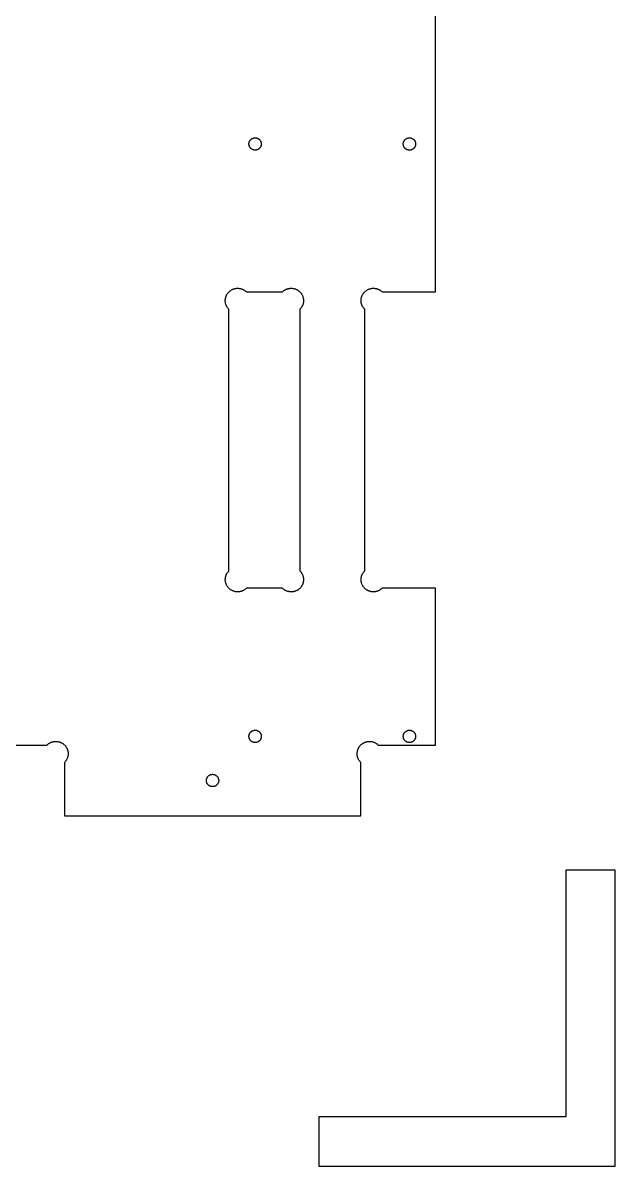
# Model space of a CAD drawing. Extents: x 0 to 96, y 0 to 48.
# Drawn here: x 90.01 to 96.01, y 0.01 to 11.59 of the extents above; entities that cross this region are included whole.
import ezdxf

# ---------------------------------------------------------------- set-up
doc = ezdxf.new("R2010")
doc.units = 0
doc.layers.add('Layer_1', color=7, linetype='CONTINUOUS')

msp = doc.modelspace()

# ---------------------------------------------------------------- linework, layer by layer
at = {"layer": 'Layer_1', "color": 7}
for p, q in [((94.188295, 8.866311), (94.188295, 11.866311)), ((92.297744, 10.366627), (92.298133, 10.370563)), ((92.297744, 10.362729), (92.297744, 10.366627)), ((92.298138, 10.358792), (92.297749, 10.362729)), ((92.298138, 10.370563), (92.298527, 10.374461)), ((92.298532, 10.354894), (92.298143, 10.358792)), ((92.299319, 10.351076), (92.29853, 10.354894)), ((92.298532, 10.374461), (92.299321, 10.378319)), ((92.299319, 10.378319), (92.300108, 10.382138)), ((92.3005, 10.347257), (92.299319, 10.351076)), ((92.300107, 10.382138), (92.301288, 10.385878)), ((92.301681, 10.343556), (92.3005, 10.347257)), ((92.301288, 10.385878), (92.302862, 10.38954)), ((92.303257, 10.339894), (92.301681, 10.343556)), ((92.302862, 10.38954), (92.304438, 10.393122)), ((92.304831, 10.33639), (92.303257, 10.339894)), ((92.304438, 10.393122), (92.306012, 10.396587)), ((92.3068, 10.332964), (92.304831, 10.33639)), ((92.306012, 10.396587), (92.308374, 10.399933)), ((92.309162, 10.329658), (92.3068, 10.332964)), ((92.308374, 10.399933), (92.310343, 10.403122)), ((92.311524, 10.326508), (92.309162, 10.329658)), ((92.310343, 10.403122), (92.313099, 10.406153)), ((92.313887, 10.323516), (92.311524, 10.326508)), ((92.313099, 10.406153), (92.315854, 10.409068)), ((92.316642, 10.320681), (92.313887, 10.323516)), ((92.315854, 10.409068), (92.318611, 10.411783)), ((92.319398, 10.318004), (92.316642, 10.320681)), ((92.318611, 10.411783), (92.321367, 10.414303)), ((92.322548, 10.315563), (92.319398, 10.318004)), ((92.321367, 10.414303), (92.324517, 10.416666)), ((92.325698, 10.31328), (92.322548, 10.315563)), ((92.324517, 10.416666), (92.32806, 10.418792)), ((92.329241, 10.311193), (92.325698, 10.31328)), ((92.32806, 10.418792), (92.331209, 10.420721)), ((92.331209, 10.420721), (92.334752, 10.422413)), ((92.334752, 10.422413), (92.338689, 10.42391)), ((92.338689, 10.42391), (92.342232, 10.42517)), ((92.342232, 10.42517), (92.34617, 10.426192)), ((92.34617, 10.426193), (92.349713, 10.426938)), ((92.349713, 10.426941), (92.35365, 10.427497)), ((92.35365, 10.427492), (92.357587, 10.42777)), ((92.357587, 10.427768), (92.361524, 10.427768)), ((92.361524, 10.427808), (92.365461, 10.427608)), ((92.365461, 10.427611), (92.369398, 10.427178)), ((92.369398, 10.427178), (92.373335, 10.426467)), ((92.373335, 10.426469), (92.377272, 10.425524)), ((92.377272, 10.425524), (92.380815, 10.424343)), ((92.380815, 10.424343), (92.384359, 10.422964)), ((92.384359, 10.422964), (92.388295, 10.421311)), ((92.388295, 10.421311), (92.391445, 10.419461)), ((92.391445, 10.419461), (92.394989, 10.417374)), ((92.39617, 10.314028), (92.392627, 10.311862)), ((92.394989, 10.417374), (92.398138, 10.41513)), ((92.399319, 10.316351), (92.39617, 10.314028)), ((92.398138, 10.41513), (92.401288, 10.41265)), ((92.402075, 10.31887), (92.399319, 10.316351)), ((92.401288, 10.41265), (92.404043, 10.409973)), ((92.404831, 10.321587), (92.402075, 10.31887)), ((92.404043, 10.409973), (92.4068, 10.407138)), ((92.407587, 10.3245), (92.404831, 10.321587)), ((92.4068, 10.407138), (92.409162, 10.404146)), ((92.409949, 10.327532), (92.407587, 10.3245)), ((92.409162, 10.404146), (92.411524, 10.400997)), ((92.412311, 10.33076), (92.409949, 10.327532)), ((92.411524, 10.400997), (92.413887, 10.397729)), ((92.41428, 10.334068), (92.412311, 10.33076)), ((92.413887, 10.397729), (92.415854, 10.394303)), ((92.416249, 10.337532), (92.41428, 10.334068)), ((92.415854, 10.394303), (92.41743, 10.39076)), ((92.417823, 10.341114), (92.416249, 10.337532)), ((92.41743, 10.39076), (92.419004, 10.387138)), ((92.419398, 10.344776), (92.417823, 10.341114)), ((92.419004, 10.387138), (92.420185, 10.383398)), ((92.420579, 10.348516), (92.419398, 10.344776)), ((92.420185, 10.383398), (92.420974, 10.379619)), ((92.421367, 10.352334), (92.420578, 10.348516)), ((92.420973, 10.379619), (92.421762, 10.37576)), ((92.422154, 10.356193), (92.421365, 10.352334)), ((92.42176, 10.37576), (92.422549, 10.371862)), ((92.422548, 10.360091), (92.422159, 10.356193)), ((92.422548, 10.371862), (92.422937, 10.367964)), ((92.422941, 10.364028), (92.422552, 10.360091)), ((92.422941, 10.367964), (92.422941, 10.364028)), ((93.86113, 10.356193), (93.860341, 10.360091)), ((93.860343, 10.367964), (93.860732, 10.371862)), ((93.860343, 10.364028), (93.860343, 10.367964)), ((93.860343, 10.360091), (93.860343, 10.364028)), ((93.860737, 10.371862), (93.861125, 10.37576)), ((93.86113, 10.37576), (93.861919, 10.379619)), ((93.861524, 10.352334), (93.861135, 10.356193)), ((93.862705, 10.348516), (93.861524, 10.352334)), ((93.861918, 10.379619), (93.863099, 10.383398)), ((93.863887, 10.344776), (93.862705, 10.348516)), ((93.863099, 10.383398), (93.86428, 10.387138)), ((93.865068, 10.341114), (93.863887, 10.344776)), ((93.86428, 10.387138), (93.865854, 10.39076)), ((93.866642, 10.337532), (93.865068, 10.341114)), ((93.865854, 10.39076), (93.86743, 10.394303)), ((93.868611, 10.334068), (93.866642, 10.337532)), ((93.86743, 10.394303), (93.869398, 10.397729)), ((93.870579, 10.33076), (93.868611, 10.334068)), ((93.869398, 10.397729), (93.871367, 10.400997)), ((93.872941, 10.327532), (93.870579, 10.33076)), ((93.871367, 10.400997), (93.873729, 10.404146)), ((93.875698, 10.3245), (93.872941, 10.327532)), ((93.873729, 10.404146), (93.876484, 10.407138)), ((93.87806, 10.321587), (93.875698, 10.3245)), ((93.876484, 10.407138), (93.879241, 10.409973)), ((93.880815, 10.31887), (93.87806, 10.321587)), ((93.879241, 10.409973), (93.881997, 10.41265)), ((93.883964, 10.316351), (93.880815, 10.31887)), ((93.881997, 10.41265), (93.885145, 10.41513)), ((93.887114, 10.314028), (93.883964, 10.316351)), ((93.885145, 10.41513), (93.888295, 10.417374)), ((93.890264, 10.311862), (93.887114, 10.314028)), ((93.888295, 10.417374), (93.891445, 10.419461)), ((93.891445, 10.419461), (93.894989, 10.421311)), ((93.894989, 10.421311), (93.898532, 10.422964)), ((93.898532, 10.422964), (93.902075, 10.424343)), ((93.902075, 10.424343), (93.906012, 10.425524)), ((93.906012, 10.425524), (93.909949, 10.426469)), ((93.909949, 10.426469), (93.913492, 10.42718)), ((93.913492, 10.427178), (93.91743, 10.427611)), ((93.91743, 10.427611), (93.921367, 10.427811)), ((93.921367, 10.427808), (93.925303, 10.427808)), ((93.925303, 10.427768), (93.929241, 10.42749)), ((93.929241, 10.427492), (93.933178, 10.426937)), ((93.933178, 10.426941), (93.937114, 10.426197)), ((93.937114, 10.426193), (93.941051, 10.425171)), ((93.941051, 10.42517), (93.944594, 10.42391)), ((93.944594, 10.42391), (93.948138, 10.422413)), ((93.948138, 10.422413), (93.951681, 10.420721)), ((93.951681, 10.420721), (93.955224, 10.418792)), ((93.957587, 10.31328), (93.954043, 10.311193)), ((93.955224, 10.418792), (93.958374, 10.416666)), ((93.960737, 10.315563), (93.957587, 10.31328)), ((93.958374, 10.416666), (93.961524, 10.414303)), ((93.963492, 10.318004), (93.960737, 10.315563)), ((93.961524, 10.414303), (93.964673, 10.411783)), ((93.966642, 10.320681), (93.963492, 10.318004)), ((93.964673, 10.411783), (93.96743, 10.409068)), ((93.969398, 10.323516), (93.966642, 10.320681)), ((93.96743, 10.409068), (93.970185, 10.406153)), ((93.97176, 10.326508), (93.969398, 10.323516)), ((93.970185, 10.406153), (93.972548, 10.403122)), ((93.974122, 10.329658), (93.97176, 10.326508)), ((93.972548, 10.403122), (93.97491, 10.399933)), ((93.976091, 10.332964), (93.974122, 10.329658)), ((93.97491, 10.399933), (93.976879, 10.396587)), ((93.97806, 10.33639), (93.976091, 10.332964)), ((93.976879, 10.396587), (93.978847, 10.393122)), ((93.980028, 10.339894), (93.97806, 10.33639)), ((93.978847, 10.393122), (93.980422, 10.38954)), ((93.981209, 10.343556), (93.980028, 10.339894)), ((93.980422, 10.38954), (93.981997, 10.385878)), ((93.982783, 10.347257), (93.981209, 10.343556)), ((93.981997, 10.385878), (93.983178, 10.382138)), ((93.983571, 10.351076), (93.982782, 10.347257)), ((93.983178, 10.382138), (93.983967, 10.378319)), ((93.984359, 10.354894), (93.98357, 10.351076)), ((93.983964, 10.378319), (93.984753, 10.374461)), ((93.985145, 10.358792), (93.984357, 10.354894)), ((93.984752, 10.374461), (93.985141, 10.370563)), ((93.985145, 10.370563), (93.985145, 10.366627)), ((93.985145, 10.366627), (93.985145, 10.362729)), ((93.985145, 10.362729), (93.985145, 10.358792)), ((92.33239, 10.309343), (92.329241, 10.311193)), ((92.335933, 10.307729), (92.33239, 10.309343)), ((92.33987, 10.306311), (92.335933, 10.307729)), ((92.343413, 10.30513), (92.33987, 10.306311)), ((92.347351, 10.304186), (92.343413, 10.30513)), ((92.351288, 10.303516), (92.347351, 10.304182)), ((92.355224, 10.303043), (92.351288, 10.303521)), ((92.359162, 10.302847), (92.355224, 10.303047)), ((92.363099, 10.302887), (92.359162, 10.302887)), ((92.367035, 10.303162), (92.363099, 10.302884)), ((92.370579, 10.303713), (92.367035, 10.303158)), ((92.374517, 10.3045), (92.370579, 10.303711)), ((92.378453, 10.305484), (92.374517, 10.304496)), ((92.381997, 10.306744), (92.378453, 10.305484)), ((92.385933, 10.30824), (92.381997, 10.306744)), ((92.389083, 10.309933), (92.385933, 10.30824)), ((92.392627, 10.311862), (92.389083, 10.309933)), ((93.893808, 10.309933), (93.890264, 10.311862)), ((93.897351, 10.30824), (93.893808, 10.309933)), ((93.900894, 10.306744), (93.897351, 10.30824)), ((93.904831, 10.305484), (93.900894, 10.306744)), ((93.908374, 10.3045), (93.904831, 10.305489)), ((93.912311, 10.303713), (93.908374, 10.304502)), ((93.916249, 10.303162), (93.912311, 10.303718)), ((93.920185, 10.302887), (93.916249, 10.303164)), ((93.924122, 10.302847), (93.920185, 10.302847)), ((93.92806, 10.303043), (93.924122, 10.302843)), ((93.931997, 10.303516), (93.92806, 10.303038)), ((93.935933, 10.304186), (93.931997, 10.303519)), ((93.939477, 10.30513), (93.935933, 10.304186)), ((93.943413, 10.306311), (93.939477, 10.30513)), ((93.946957, 10.307729), (93.943413, 10.306311)), ((93.9505, 10.309343), (93.946957, 10.307729)), ((93.954043, 10.311193), (93.9505, 10.309343)), ((92.06113, 8.805209), (92.062311, 8.810288)), ((92.062311, 8.810288), (92.063887, 8.815327)), ((92.063887, 8.815327), (92.065461, 8.820288)), ((92.065461, 8.820288), (92.06743, 8.82517)), ((92.06743, 8.82517), (92.069398, 8.829973)), ((92.069398, 8.829973), (92.07176, 8.834697)), ((92.07176, 8.834697), (92.074122, 8.839303)), ((92.074122, 8.839303), (92.076879, 8.843792)), ((92.076879, 8.843792), (92.079634, 8.848201)), ((92.079634, 8.848201), (92.082783, 8.852453)), ((92.082783, 8.852453), (92.085933, 8.856587)), ((92.085933, 8.856587), (92.089477, 8.860602)), ((92.089477, 8.860602), (92.09302, 8.864461)), ((92.09302, 8.864461), (92.096563, 8.868162)), ((92.096563, 8.868162), (92.1005, 8.871706)), ((92.1005, 8.871706), (92.104438, 8.875091)), ((92.104438, 8.875091), (92.108374, 8.87828)), ((92.108374, 8.87828), (92.112705, 8.881311)), ((92.112705, 8.881311), (92.117035, 8.884146)), ((92.117035, 8.884146), (92.12176, 8.886823)), ((92.12176, 8.886823), (92.126484, 8.889303)), ((92.126484, 8.889303), (92.131209, 8.891587)), ((92.131209, 8.891587), (92.135933, 8.893673)), ((92.135933, 8.893673), (92.140658, 8.895524)), ((92.140658, 8.895524), (92.145775, 8.897217)), ((92.145775, 8.897217), (92.150894, 8.898673)), ((92.150894, 8.898673), (92.155619, 8.899933)), ((92.155619, 8.899933), (92.16113, 8.900956)), ((92.16113, 8.900957), (92.166249, 8.901779)), ((92.166249, 8.901783), (92.171367, 8.902372)), ((92.171367, 8.902374), (92.176484, 8.902763)), ((92.176484, 8.902768), (92.181602, 8.902923)), ((92.181602, 8.902926), (92.187114, 8.902926)), ((92.187114, 8.902887), (92.192232, 8.902609)), ((92.192232, 8.902611), (92.197351, 8.9021)), ((92.197351, 8.902099), (92.202469, 8.901388)), ((92.202469, 8.90139), (92.207981, 8.900446)), ((92.207981, 8.900446), (92.212705, 8.899303)), ((92.212705, 8.899303), (92.217823, 8.897964)), ((92.217823, 8.897964), (92.222941, 8.89639)), ((92.222941, 8.89639), (92.22806, 8.894619)), ((92.22806, 8.894619), (92.232783, 8.89265)), ((92.232783, 8.89265), (92.237508, 8.890484)), ((92.237508, 8.890484), (92.242232, 8.888083)), ((92.242232, 8.888083), (92.246563, 8.885524)), ((92.246563, 8.885524), (92.251288, 8.882768)), ((92.251288, 8.882768), (92.255619, 8.879816)), ((92.255619, 8.879816), (92.259555, 8.876706)), ((92.259555, 8.876706), (92.263887, 8.873398)), ((92.263887, 8.873398), (92.267823, 8.869933)), ((92.267823, 8.869933), (92.271367, 8.866311)), ((92.271367, 8.866311), (92.636721, 8.866311)), ((92.636721, 8.866311), (92.640264, 8.869933)), ((92.640264, 8.869933), (92.644201, 8.873398)), ((92.644201, 8.873398), (92.648532, 8.876706)), ((92.648532, 8.876706), (92.652469, 8.879816)), ((92.652469, 8.879816), (92.6568, 8.882768)), ((92.6568, 8.882768), (92.661524, 8.885524)), ((92.661524, 8.885524), (92.665854, 8.888083)), ((92.665854, 8.888083), (92.670579, 8.890484)), ((92.670579, 8.890484), (92.675303, 8.89265)), ((92.675303, 8.89265), (92.680422, 8.894619)), ((92.680422, 8.894619), (92.685145, 8.89639)), ((92.685145, 8.89639), (92.690264, 8.897964)), ((92.690264, 8.897964), (92.695382, 8.899303)), ((92.695382, 8.899303), (92.7005, 8.900446)), ((92.7005, 8.900446), (92.705619, 8.90139)), ((92.705619, 8.90139), (92.710737, 8.902101)), ((92.710737, 8.902099), (92.715854, 8.90261)), ((92.715854, 8.902611), (92.720973, 8.902889)), ((92.720973, 8.902887), (92.726484, 8.902887)), ((92.726484, 8.902926), (92.731602, 8.90277)), ((92.731602, 8.902768), (92.736721, 8.902379)), ((92.736721, 8.902374), (92.741839, 8.901786)), ((92.741839, 8.901783), (92.747351, 8.900961)), ((92.747351, 8.900957), (92.752469, 8.899934)), ((92.752469, 8.899933), (92.757587, 8.898673)), ((92.757587, 8.898673), (92.762311, 8.897217)), ((92.762311, 8.897217), (92.76743, 8.895524)), ((92.76743, 8.895524), (92.772154, 8.893673)), ((92.772154, 8.893673), (92.777272, 8.891587)), ((92.777272, 8.891587), (92.781997, 8.889303)), ((92.781997, 8.889303), (92.786327, 8.886823)), ((92.786327, 8.886823), (92.791051, 8.884146)), ((92.791051, 8.884146), (92.795382, 8.881311)), ((92.795382, 8.881311), (92.799713, 8.87828)), ((92.799713, 8.87828), (92.80365, 8.875091)), ((92.80365, 8.875091), (92.807587, 8.871706)), ((92.807587, 8.871706), (92.811524, 8.868162)), ((92.811524, 8.868162), (92.815461, 8.864461)), ((92.815461, 8.864461), (92.819004, 8.860602)), ((92.819004, 8.860602), (92.822154, 8.856587)), ((92.822154, 8.856587), (92.825303, 8.852453)), ((92.825303, 8.852453), (92.828453, 8.848201)), ((92.828453, 8.848201), (92.831209, 8.843792)), ((92.831209, 8.843792), (92.833964, 8.839303)), ((92.833964, 8.839303), (92.836327, 8.834697)), ((92.836327, 8.834697), (92.838689, 8.829973)), ((92.838689, 8.829973), (92.840658, 8.82517)), ((92.840658, 8.82517), (92.842627, 8.820288)), ((92.842627, 8.820288), (92.844201, 8.815327)), ((92.844201, 8.815327), (92.845775, 8.810288)), ((92.845775, 8.810288), (92.846957, 8.805209)), ((93.435933, 8.805209), (93.437508, 8.810288)), ((93.437508, 8.810288), (93.438689, 8.815327)), ((93.438689, 8.815327), (93.440658, 8.820288)), ((93.440658, 8.820288), (93.442232, 8.82517)), ((93.442232, 8.82517), (93.444594, 8.829973)), ((93.444594, 8.829973), (93.446563, 8.834697)), ((93.446563, 8.834697), (93.449319, 8.839303)), ((93.449319, 8.839303), (93.451681, 8.843792)), ((93.451681, 8.843792), (93.454831, 8.848201)), ((93.454831, 8.848201), (93.457587, 8.852453)), ((93.457587, 8.852453), (93.46113, 8.856587)), ((93.46113, 8.856587), (93.46428, 8.860602)), ((93.46428, 8.860602), (93.467823, 8.864461)), ((93.467823, 8.864461), (93.471367, 8.868162)), ((93.471367, 8.868162), (93.475303, 8.871706)), ((93.475303, 8.871706), (93.479241, 8.875091)), ((93.479241, 8.875091), (93.483571, 8.87828)), ((93.483571, 8.87828), (93.487902, 8.881311)), ((93.487902, 8.881311), (93.492232, 8.884146)), ((93.492232, 8.884146), (93.496563, 8.886823)), ((93.496563, 8.886823), (93.501288, 8.889303)), ((93.501288, 8.889303), (93.506012, 8.891587)), ((93.506012, 8.891587), (93.510737, 8.893673)), ((93.510737, 8.893673), (93.515854, 8.895524)), ((93.515854, 8.895524), (93.520579, 8.897217)), ((93.520579, 8.897217), (93.525698, 8.898673)), ((93.525698, 8.898673), (93.530815, 8.899933)), ((93.530815, 8.899933), (93.535933, 8.900956)), ((93.535933, 8.900957), (93.541051, 8.901779)), ((93.541051, 8.901783), (93.54617, 8.902372)), ((93.54617, 8.902374), (93.551681, 8.902763)), ((93.551681, 8.902768), (93.5568, 8.902923)), ((93.5568, 8.902926), (93.561918, 8.902926)), ((93.561918, 8.902887), (93.56743, 8.902609)), ((93.56743, 8.902611), (93.572548, 8.9021)), ((93.572548, 8.902099), (93.577665, 8.901388)), ((93.577665, 8.90139), (93.582783, 8.900446)), ((93.582783, 8.900446), (93.587902, 8.899303)), ((93.587902, 8.899303), (93.59302, 8.897964)), ((93.59302, 8.897964), (93.598138, 8.89639)), ((93.598138, 8.89639), (93.602862, 8.894619)), ((93.602862, 8.894619), (93.607587, 8.89265)), ((93.607587, 8.89265), (93.612311, 8.890484)), ((93.612311, 8.890484), (93.617035, 8.888083)), ((93.617035, 8.888083), (93.62176, 8.885524)), ((93.62176, 8.885524), (93.626091, 8.882768)), ((93.626091, 8.882768), (93.630422, 8.879816)), ((93.630422, 8.879816), (93.634752, 8.876706)), ((93.634752, 8.876706), (93.638689, 8.873398)), ((93.638689, 8.873398), (93.642627, 8.869933)), ((93.642627, 8.869933), (93.646563, 8.866311)), ((93.646563, 8.866311), (94.188295, 8.866311)), ((92.057981, 8.779224), (92.05837, 8.784461)), ((92.057981, 8.773989), (92.057981, 8.779224)), ((92.058374, 8.768792), (92.057985, 8.773989)), ((92.058374, 8.784461), (92.058763, 8.789697)), ((92.058768, 8.763556), (92.058379, 8.768792)), ((92.059555, 8.758359), (92.058767, 8.763556)), ((92.058768, 8.789697), (92.059157, 8.794894)), ((92.059162, 8.794894), (92.059951, 8.800051)), ((92.060737, 8.75324), (92.059555, 8.758359)), ((92.059949, 8.800051), (92.06113, 8.805209)), ((92.061524, 8.748122), (92.060735, 8.75324)), ((92.063099, 8.743043), (92.061524, 8.748122)), ((92.064673, 8.738043), (92.063099, 8.743043)), ((92.066249, 8.733122), (92.064673, 8.738043)), ((92.068217, 8.72828), (92.066249, 8.733122)), ((92.070579, 8.723516), (92.068217, 8.72828)), ((92.072941, 8.71887), (92.070579, 8.723516)), ((92.075303, 8.714303), (92.072941, 8.71887)), ((92.07806, 8.709854), (92.075303, 8.714303)), ((92.081209, 8.705524), (92.07806, 8.709854)), ((92.084359, 8.701311), (92.081209, 8.705524)), ((92.087508, 8.697257), (92.084359, 8.701311)), ((92.091051, 8.693319), (92.087508, 8.697257)), ((92.094594, 8.68954), (92.091051, 8.693319)), ((92.817035, 8.693319), (92.813492, 8.68954)), ((92.820579, 8.697257), (92.817035, 8.693319)), ((92.823729, 8.701311), (92.820579, 8.697257)), ((92.826879, 8.705524), (92.823729, 8.701311)), ((92.830028, 8.709854), (92.826879, 8.705524)), ((92.832783, 8.714303), (92.830028, 8.709854)), ((92.835145, 8.71887), (92.832783, 8.714303)), ((92.837508, 8.723516), (92.835145, 8.71887)), ((92.83987, 8.72828), (92.837508, 8.723516)), ((92.841839, 8.733122), (92.83987, 8.72828)), ((92.843413, 8.738043), (92.841839, 8.733122)), ((92.844989, 8.743043), (92.843413, 8.738043)), ((92.846563, 8.748122), (92.844989, 8.743043)), ((92.847744, 8.75324), (92.846563, 8.748122)), ((92.846957, 8.805209), (92.848138, 8.800051)), ((92.848532, 8.758359), (92.847743, 8.75324)), ((92.848138, 8.800051), (92.848927, 8.794894)), ((92.849319, 8.763556), (92.84853, 8.758359)), ((92.848925, 8.794894), (92.849314, 8.789697)), ((92.849319, 8.789697), (92.849708, 8.784461)), ((92.849713, 8.768792), (92.849324, 8.763556)), ((92.849713, 8.784461), (92.850102, 8.779224)), ((92.850107, 8.773989), (92.849718, 8.768792)), ((92.850107, 8.779224), (92.850107, 8.773989)), ((93.433178, 8.784461), (93.433567, 8.789697)), ((93.433178, 8.779224), (93.433178, 8.784461)), ((93.433178, 8.773989), (93.433178, 8.779224)), ((93.433571, 8.768792), (93.433182, 8.773989)), ((93.433571, 8.789697), (93.43436, 8.794894)), ((93.433964, 8.763556), (93.433575, 8.768792)), ((93.434752, 8.758359), (93.433963, 8.763556)), ((93.434359, 8.794894), (93.435148, 8.800051)), ((93.43554, 8.75324), (93.434751, 8.758359)), ((93.435145, 8.800051), (93.435934, 8.805209)), ((93.436721, 8.748122), (93.43554, 8.75324)), ((93.437902, 8.743043), (93.436721, 8.748122)), ((93.439477, 8.738043), (93.437902, 8.743043)), ((93.441445, 8.733122), (93.439477, 8.738043)), ((93.443413, 8.72828), (93.441445, 8.733122)), ((93.445382, 8.723516), (93.443413, 8.72828)), ((93.447744, 8.71887), (93.445382, 8.723516)), ((93.4505, 8.714303), (93.447744, 8.71887)), ((93.453257, 8.709854), (93.4505, 8.714303)), ((93.456012, 8.705524), (93.453257, 8.709854)), ((93.459162, 8.701311), (93.456012, 8.705524)), ((93.462705, 8.697257), (93.459162, 8.701311)), ((93.466249, 8.693319), (93.462705, 8.697257)), ((93.469792, 8.68954), (93.466249, 8.693319)), ((92.094594, 6.039146), (92.094594, 8.68954)), ((92.813492, 8.68954), (92.813492, 6.039146)), ((93.469792, 6.039146), (93.469792, 8.68954)), ((92.082783, 6.025288), (92.085933, 6.029421)), ((92.085933, 6.029421), (92.089477, 6.033438)), ((92.089477, 6.033438), (92.09302, 6.037296)), ((92.09302, 6.037296), (92.094594, 6.039146)), ((92.813492, 6.039146), (92.815461, 6.037296)), ((92.815461, 6.037296), (92.819004, 6.033438)), ((92.819004, 6.033438), (92.822154, 6.029421)), ((92.822154, 6.029421), (92.825303, 6.025288)), ((93.457587, 6.025288), (93.46113, 6.029421)), ((93.46113, 6.029421), (93.46428, 6.033438)), ((93.46428, 6.033438), (93.467823, 6.037296)), ((93.467823, 6.037296), (93.469792, 6.039146)), ((92.057981, 5.952059), (92.05837, 5.957296)), ((92.057981, 5.949461), (92.057981, 5.952059)), ((92.058374, 5.944224), (92.057985, 5.949461)), ((92.058374, 5.957296), (92.058763, 5.962532)), ((92.058768, 5.938989), (92.058379, 5.944224)), ((92.058768, 5.962532), (92.059157, 5.967729)), ((92.059162, 5.933792), (92.058773, 5.938989)), ((92.059949, 5.928634), (92.05916, 5.933792)), ((92.059162, 5.967729), (92.059951, 5.972887)), ((92.059949, 5.972887), (92.06113, 5.978043)), ((92.06113, 5.923516), (92.059949, 5.928634)), ((92.06113, 5.978043), (92.062311, 5.983122)), ((92.062311, 5.918398), (92.06113, 5.923516)), ((92.062311, 5.983122), (92.063887, 5.988162)), ((92.063887, 5.913398), (92.062311, 5.918398)), ((92.063887, 5.988162), (92.065461, 5.993122)), ((92.065461, 5.908438), (92.063887, 5.913398)), ((92.065461, 5.993122), (92.06743, 5.998004)), ((92.06743, 5.998004), (92.069398, 6.002808)), ((92.069398, 6.002808), (92.07176, 6.007532)), ((92.07176, 6.007532), (92.074122, 6.012138)), ((92.074122, 6.012138), (92.076879, 6.016627)), ((92.076879, 6.016627), (92.079634, 6.021036)), ((92.079634, 6.021036), (92.082783, 6.025288)), ((92.825303, 6.025288), (92.828453, 6.021036)), ((92.828453, 6.021036), (92.831209, 6.016627)), ((92.831209, 6.016627), (92.833964, 6.012138)), ((92.833964, 6.012138), (92.836327, 6.007532)), ((92.836327, 6.007532), (92.838689, 6.002808)), ((92.838689, 6.002808), (92.840658, 5.998004)), ((92.840658, 5.998004), (92.842627, 5.993122)), ((92.842627, 5.993122), (92.844201, 5.988162)), ((92.844201, 5.913398), (92.842627, 5.908438)), ((92.844201, 5.988162), (92.845775, 5.983122)), ((92.845775, 5.918398), (92.844201, 5.913398)), ((92.845775, 5.983122), (92.846957, 5.978043)), ((92.846957, 5.923516), (92.845775, 5.918398)), ((92.846957, 5.978043), (92.848138, 5.972887)), ((92.848138, 5.928634), (92.846957, 5.923516)), ((92.848925, 5.933792), (92.848137, 5.928634)), ((92.848138, 5.972887), (92.848927, 5.967729)), ((92.848925, 5.967729), (92.849314, 5.962532)), ((92.849319, 5.938989), (92.84893, 5.933792)), ((92.849319, 5.962532), (92.849708, 5.957296)), ((92.849713, 5.944224), (92.849324, 5.938989)), ((92.849713, 5.957296), (92.850102, 5.952059)), ((92.850107, 5.949461), (92.849718, 5.944224)), ((92.850107, 5.952059), (92.850107, 5.949461)), ((93.433178, 5.957296), (93.433567, 5.962532)), ((93.433178, 5.952059), (93.433178, 5.957296)), ((93.433178, 5.949461), (93.433178, 5.952059)), ((93.433178, 5.944224), (93.433178, 5.949461)), ((93.433571, 5.938989), (93.433182, 5.944224)), ((93.434359, 5.933792), (93.43357, 5.938989)), ((93.433571, 5.962532), (93.43436, 5.967729)), ((93.435145, 5.928634), (93.434357, 5.933792)), ((93.434359, 5.967729), (93.435148, 5.972887)), ((93.435933, 5.923516), (93.435144, 5.928634)), ((93.435145, 5.972887), (93.435934, 5.978043)), ((93.435933, 5.978043), (93.437508, 5.983122)), ((93.437508, 5.918398), (93.435933, 5.923516)), ((93.437508, 5.983122), (93.438689, 5.988162)), ((93.438689, 5.913398), (93.437508, 5.918398)), ((93.438689, 5.988162), (93.440658, 5.993122)), ((93.440658, 5.908438), (93.438689, 5.913398)), ((93.440658, 5.993122), (93.442232, 5.998004)), ((93.442232, 5.998004), (93.444594, 6.002808)), ((93.444594, 6.002808), (93.446563, 6.007532)), ((93.446563, 6.007532), (93.449319, 6.012138)), ((93.449319, 6.012138), (93.451681, 6.016627)), ((93.451681, 6.016627), (93.454831, 6.021036)), ((93.454831, 6.021036), (93.457587, 6.025288)), ((92.06743, 5.903556), (92.065461, 5.908438)), ((92.069398, 5.898752), (92.06743, 5.903556)), ((92.07176, 5.894028), (92.069398, 5.898752)), ((92.074122, 5.889421), (92.07176, 5.894028)), ((92.076879, 5.884894), (92.074122, 5.889421)), ((92.079634, 5.880524), (92.076879, 5.884894)), ((92.082783, 5.876232), (92.079634, 5.880524)), ((92.085933, 5.872099), (92.082783, 5.876232)), ((92.089477, 5.868122), (92.085933, 5.872099)), ((92.09302, 5.864264), (92.089477, 5.868122)), ((92.096563, 5.860563), (92.09302, 5.864264)), ((92.1005, 5.85702), (92.096563, 5.860563)), ((92.104438, 5.853634), (92.1005, 5.85702)), ((92.108374, 5.850406), (92.104438, 5.853634)), ((92.112705, 5.847374), (92.108374, 5.850406)), ((92.117035, 5.84454), (92.112705, 5.847374)), ((92.12176, 5.841862), (92.117035, 5.84454)), ((92.126484, 5.839382), (92.12176, 5.841862)), ((92.131209, 5.837099), (92.126484, 5.839382)), ((92.135933, 5.835051), (92.131209, 5.837099)), ((92.140658, 5.833162), (92.135933, 5.835051)), ((92.145775, 5.831508), (92.140658, 5.833162)), ((92.150894, 5.830012), (92.145775, 5.831508)), ((92.155619, 5.828792), (92.150894, 5.830012)), ((92.16113, 5.827729), (92.155619, 5.828796)), ((92.166249, 5.826941), (92.16113, 5.82773)), ((92.171367, 5.826311), (92.166249, 5.826944)), ((92.176484, 5.825957), (92.171367, 5.826312)), ((92.181602, 5.82576), (92.176484, 5.82596)), ((92.187114, 5.825839), (92.181602, 5.825728)), ((92.192232, 5.826114), (92.187114, 5.825837)), ((92.197351, 5.826587), (92.192232, 5.826109)), ((92.202469, 5.827296), (92.197351, 5.826584)), ((92.207981, 5.82824), (92.202469, 5.827296)), ((92.212705, 5.829382), (92.207981, 5.82824)), ((92.217823, 5.830721), (92.212705, 5.829382)), ((92.222941, 5.832296), (92.217823, 5.830721)), ((92.22806, 5.834068), (92.222941, 5.832296)), ((92.232783, 5.836036), (92.22806, 5.834068)), ((92.237508, 5.83824), (92.232783, 5.836036)), ((92.242232, 5.840602), (92.237508, 5.83824)), ((92.246563, 5.843162), (92.242232, 5.840602)), ((92.251288, 5.845918), (92.246563, 5.843162)), ((92.255619, 5.84887), (92.251288, 5.845918)), ((92.259555, 5.851981), (92.255619, 5.84887)), ((92.263887, 5.855288), (92.259555, 5.851981)), ((92.267823, 5.858752), (92.263887, 5.855288)), ((92.271367, 5.862374), (92.267823, 5.858752)), ((92.636721, 5.862374), (92.271367, 5.862374)), ((92.640264, 5.858752), (92.636721, 5.862374)), ((92.644201, 5.855288), (92.640264, 5.858752)), ((92.648532, 5.851981), (92.644201, 5.855288)), ((92.652469, 5.84887), (92.648532, 5.851981)), ((92.6568, 5.845918), (92.652469, 5.84887)), ((92.661524, 5.843162), (92.6568, 5.845918)), ((92.665854, 5.840602), (92.661524, 5.843162)), ((92.670579, 5.83824), (92.665854, 5.840602)), ((92.675303, 5.836036), (92.670579, 5.83824)), ((92.680422, 5.834068), (92.675303, 5.836036)), ((92.685145, 5.832296), (92.680422, 5.834068)), ((92.690264, 5.830721), (92.685145, 5.832296)), ((92.695382, 5.829382), (92.690264, 5.830721)), ((92.7005, 5.82824), (92.695382, 5.829382)), ((92.705619, 5.827296), (92.7005, 5.82824)), ((92.710737, 5.826587), (92.705619, 5.827298)), ((92.715854, 5.826114), (92.710737, 5.826592)), ((92.720973, 5.825839), (92.715854, 5.826117)), ((92.726484, 5.82576), (92.720973, 5.825871)), ((92.731602, 5.825957), (92.726484, 5.825757)), ((92.736721, 5.826311), (92.731602, 5.825956)), ((92.741839, 5.826941), (92.736721, 5.826308)), ((92.747351, 5.827729), (92.741839, 5.82694)), ((92.752469, 5.828792), (92.747351, 5.827726)), ((92.757587, 5.830012), (92.752469, 5.828792)), ((92.762311, 5.831508), (92.757587, 5.830012)), ((92.76743, 5.833162), (92.762311, 5.831508)), ((92.772154, 5.835051), (92.76743, 5.833162)), ((92.777272, 5.837099), (92.772154, 5.835051)), ((92.781997, 5.839382), (92.777272, 5.837099)), ((92.786327, 5.841862), (92.781997, 5.839382)), ((92.791051, 5.84454), (92.786327, 5.841862)), ((92.795382, 5.847374), (92.791051, 5.84454)), ((92.799713, 5.850406), (92.795382, 5.847374)), ((92.80365, 5.853634), (92.799713, 5.850406)), ((92.807587, 5.85702), (92.80365, 5.853634)), ((92.811524, 5.860563), (92.807587, 5.85702)), ((92.815461, 5.864264), (92.811524, 5.860563)), ((92.819004, 5.868122), (92.815461, 5.864264)), ((92.822154, 5.872099), (92.819004, 5.868122)), ((92.825303, 5.876232), (92.822154, 5.872099)), ((92.828453, 5.880524), (92.825303, 5.876232)), ((92.831209, 5.884894), (92.828453, 5.880524)), ((92.833964, 5.889421), (92.831209, 5.884894)), ((92.836327, 5.894028), (92.833964, 5.889421)), ((92.838689, 5.898752), (92.836327, 5.894028)), ((92.840658, 5.903556), (92.838689, 5.898752)), ((92.842627, 5.908438), (92.840658, 5.903556)), ((93.442232, 5.903556), (93.440658, 5.908438)), ((93.444594, 5.898752), (93.442232, 5.903556)), ((93.446563, 5.894028), (93.444594, 5.898752)), ((93.449319, 5.889421), (93.446563, 5.894028)), ((93.451681, 5.884894), (93.449319, 5.889421)), ((93.454831, 5.880524), (93.451681, 5.884894)), ((93.457587, 5.876232), (93.454831, 5.880524)), ((93.46113, 5.872099), (93.457587, 5.876232)), ((93.46428, 5.868122), (93.46113, 5.872099)), ((93.467823, 5.864264), (93.46428, 5.868122)), ((93.471367, 5.860563), (93.467823, 5.864264)), ((93.475303, 5.85702), (93.471367, 5.860563)), ((93.479241, 5.853634), (93.475303, 5.85702)), ((93.483571, 5.850406), (93.479241, 5.853634)), ((93.487902, 5.847374), (93.483571, 5.850406)), ((93.492232, 5.84454), (93.487902, 5.847374)), ((93.496563, 5.841862), (93.492232, 5.84454)), ((93.501288, 5.839382), (93.496563, 5.841862)), ((93.506012, 5.837099), (93.501288, 5.839382)), ((93.510737, 5.835051), (93.506012, 5.837099)), ((93.515854, 5.833162), (93.510737, 5.835051)), ((93.520579, 5.831508), (93.515854, 5.833162)), ((93.525698, 5.830012), (93.520579, 5.831508)), ((93.530815, 5.828792), (93.525698, 5.830012)), ((93.535933, 5.827729), (93.530815, 5.828796)), ((93.541051, 5.826941), (93.535933, 5.82773)), ((93.54617, 5.826311), (93.541051, 5.826944)), ((93.551681, 5.825957), (93.54617, 5.826312)), ((93.5568, 5.82576), (93.551681, 5.82596)), ((93.561918, 5.825839), (93.5568, 5.825728)), ((93.56743, 5.826114), (93.561918, 5.825837)), ((93.572548, 5.826587), (93.56743, 5.826109)), ((93.577665, 5.827296), (93.572548, 5.826584)), ((93.582783, 5.82824), (93.577665, 5.827296)), ((93.587902, 5.829382), (93.582783, 5.82824)), ((93.59302, 5.830721), (93.587902, 5.829382)), ((93.598138, 5.832296), (93.59302, 5.830721)), ((93.602862, 5.834068), (93.598138, 5.832296)), ((93.607587, 5.836036), (93.602862, 5.834068)), ((93.612311, 5.83824), (93.607587, 5.836036)), ((93.617035, 5.840602), (93.612311, 5.83824)), ((93.62176, 5.843162), (93.617035, 5.840602)), ((93.626091, 5.845918), (93.62176, 5.843162)), ((93.630422, 5.84887), (93.626091, 5.845918)), ((93.634752, 5.851981), (93.630422, 5.84887)), ((93.638689, 5.855288), (93.634752, 5.851981)), ((93.642627, 5.858752), (93.638689, 5.855288)), ((93.646563, 5.862374), (93.642627, 5.858752)), ((94.188295, 5.862374), (93.646563, 5.862374)), ((94.188295, 4.273556), (94.188295, 5.862374)), ((92.313099, 4.402217), (92.315854, 4.40513)), ((92.315854, 4.40513), (92.318611, 4.407847)), ((92.318611, 4.407847), (92.321367, 4.410367)), ((92.321367, 4.410367), (92.324517, 4.412729)), ((92.324517, 4.412729), (92.32806, 4.414854)), ((92.32806, 4.414854), (92.331209, 4.416783)), ((92.331209, 4.416783), (92.334752, 4.418477)), ((92.334752, 4.418477), (92.338689, 4.419973)), ((92.338689, 4.419973), (92.342232, 4.421232)), ((92.342232, 4.421232), (92.34617, 4.422254)), ((92.34617, 4.422257), (92.349713, 4.423001)), ((92.349713, 4.423004), (92.35365, 4.42356)), ((92.35365, 4.423556), (92.357587, 4.423833)), ((92.357587, 4.423831), (92.361524, 4.423831)), ((92.361524, 4.42387), (92.365461, 4.42367)), ((92.365461, 4.423673), (92.369398, 4.42324)), ((92.369398, 4.42324), (92.373335, 4.422529)), ((92.373335, 4.422532), (92.377272, 4.421588)), ((92.377272, 4.421587), (92.380815, 4.420406)), ((92.380815, 4.420406), (92.384359, 4.419028)), ((92.384359, 4.419028), (92.388295, 4.417374)), ((92.388295, 4.417374), (92.391445, 4.415524)), ((92.391445, 4.415524), (92.394989, 4.413438)), ((92.394989, 4.413438), (92.398138, 4.411193)), ((92.398138, 4.411193), (92.401288, 4.408713)), ((92.401288, 4.408713), (92.404043, 4.406036)), ((92.404043, 4.406036), (92.4068, 4.403201)), ((92.4068, 4.403201), (92.409162, 4.400209)), ((93.873729, 4.400209), (93.876484, 4.403201)), ((93.876484, 4.403201), (93.879241, 4.406036)), ((93.879241, 4.406036), (93.881997, 4.408713)), ((93.881997, 4.408713), (93.885145, 4.411193)), ((93.885145, 4.411193), (93.888295, 4.413438)), ((93.888295, 4.413438), (93.891445, 4.415524)), ((93.891445, 4.415524), (93.894989, 4.417374)), ((93.894989, 4.417374), (93.898532, 4.419028)), ((93.898532, 4.419028), (93.902075, 4.420406)), ((93.902075, 4.420406), (93.906012, 4.421587)), ((93.906012, 4.421587), (93.909949, 4.422531)), ((93.909949, 4.422532), (93.913492, 4.423243)), ((93.913492, 4.42324), (93.91743, 4.423673)), ((93.91743, 4.423673), (93.921367, 4.423873)), ((93.921367, 4.42387), (93.925303, 4.42387)), ((93.925303, 4.423831), (93.929241, 4.423553)), ((93.929241, 4.423556), (93.933178, 4.423)), ((93.933178, 4.423004), (93.937114, 4.42226)), ((93.937114, 4.422257), (93.941051, 4.421234)), ((93.941051, 4.421232), (93.944594, 4.419973)), ((93.944594, 4.419973), (93.948138, 4.418477)), ((93.948138, 4.418477), (93.951681, 4.416783)), ((93.951681, 4.416783), (93.955224, 4.414854)), ((93.955224, 4.414854), (93.958374, 4.412729)), ((93.958374, 4.412729), (93.961524, 4.410367)), ((93.961524, 4.410367), (93.964673, 4.407847)), ((93.964673, 4.407847), (93.96743, 4.40513)), ((93.96743, 4.40513), (93.970185, 4.402217)), ((90.267035, 4.285524), (90.271367, 4.288556)), ((90.271367, 4.288556), (90.275698, 4.29139)), ((90.275698, 4.29139), (90.280028, 4.294068)), ((90.280028, 4.294068), (90.284752, 4.296548)), ((90.284752, 4.296548), (90.289477, 4.298831)), ((90.289477, 4.298831), (90.294201, 4.300878)), ((90.294201, 4.300878), (90.298925, 4.302768)), ((90.298925, 4.302768), (90.304043, 4.304461)), ((90.304043, 4.304461), (90.309162, 4.305918)), ((90.309162, 4.305918), (90.31428, 4.307138)), ((90.31428, 4.307138), (90.319398, 4.308204)), ((90.319398, 4.308201), (90.324517, 4.30899)), ((90.324517, 4.308989), (90.329634, 4.309622)), ((90.329634, 4.309619), (90.334752, 4.309974)), ((90.334752, 4.309973), (90.340264, 4.310173)), ((90.340264, 4.31017), (90.342627, 4.31017)), ((90.342627, 4.31017), (90.348138, 4.30997)), ((90.348138, 4.309973), (90.353257, 4.309618)), ((90.353257, 4.309619), (90.358374, 4.308986)), ((90.358374, 4.308989), (90.363492, 4.3082)), ((90.363492, 4.308201), (90.368611, 4.307134)), ((90.368611, 4.307138), (90.373729, 4.305918)), ((90.373729, 4.305918), (90.378847, 4.304461)), ((90.378847, 4.304461), (90.383964, 4.302768)), ((90.383964, 4.302768), (90.388689, 4.300878)), ((90.388689, 4.300878), (90.393413, 4.298831)), ((90.393413, 4.298831), (90.398138, 4.296548)), ((90.398138, 4.296548), (90.402862, 4.294068)), ((90.402862, 4.294068), (90.407193, 4.29139)), ((90.407193, 4.29139), (90.411524, 4.288556)), ((90.411524, 4.288556), (90.415854, 4.285524)), ((92.297744, 4.362689), (92.298133, 4.366627)), ((92.297744, 4.358792), (92.297744, 4.362689)), ((92.298138, 4.354854), (92.297749, 4.358792)), ((92.298138, 4.366627), (92.298527, 4.370524)), ((92.298532, 4.350957), (92.298143, 4.354854)), ((92.299319, 4.347138), (92.29853, 4.350957)), ((92.298532, 4.370524), (92.299321, 4.374382)), ((92.299319, 4.374382), (92.300108, 4.378201)), ((92.3005, 4.343319), (92.299319, 4.347138)), ((92.300107, 4.378201), (92.301288, 4.381941)), ((92.301681, 4.339619), (92.3005, 4.343319)), ((92.301288, 4.381941), (92.302862, 4.385602)), ((92.303257, 4.335957), (92.301681, 4.339619)), ((92.302862, 4.385602), (92.304438, 4.389186)), ((92.304831, 4.332453), (92.303257, 4.335957)), ((92.304438, 4.389186), (92.306012, 4.39265)), ((92.3068, 4.329028), (92.304831, 4.332453)), ((92.306012, 4.39265), (92.308374, 4.395997)), ((92.309162, 4.325721), (92.3068, 4.329028)), ((92.308374, 4.395997), (92.310343, 4.399186)), ((92.311524, 4.322571), (92.309162, 4.325721)), ((92.310343, 4.399186), (92.313099, 4.402217)), ((92.313887, 4.319579), (92.311524, 4.322571)), ((92.316642, 4.316744), (92.313887, 4.319579)), ((92.319398, 4.314068), (92.316642, 4.316744)), ((92.322548, 4.311627), (92.319398, 4.314068)), ((92.325698, 4.309343), (92.322548, 4.311627)), ((92.329241, 4.307257), (92.325698, 4.309343)), ((92.33239, 4.305406), (92.329241, 4.307257)), ((92.335933, 4.303792), (92.33239, 4.305406)), ((92.33987, 4.302374), (92.335933, 4.303792)), ((92.343413, 4.301193), (92.33987, 4.302374)), ((92.347351, 4.300249), (92.343413, 4.301193)), ((92.351288, 4.299579), (92.347351, 4.300246)), ((92.355224, 4.299107), (92.351288, 4.299584)), ((92.359162, 4.29891), (92.355224, 4.29911)), ((92.363099, 4.298949), (92.359162, 4.298949)), ((92.367035, 4.299224), (92.363099, 4.298947)), ((92.370579, 4.299776), (92.367035, 4.29922)), ((92.374517, 4.300563), (92.370579, 4.299774)), ((92.378453, 4.301548), (92.374517, 4.300559)), ((92.381997, 4.302808), (92.378453, 4.301548)), ((92.385933, 4.304303), (92.381997, 4.302808)), ((92.389083, 4.305997), (92.385933, 4.304303)), ((92.392627, 4.307926), (92.389083, 4.305997)), ((92.39617, 4.310091), (92.392627, 4.307926)), ((92.399319, 4.312413), (92.39617, 4.310091)), ((92.402075, 4.314933), (92.399319, 4.312413)), ((92.404831, 4.31765), (92.402075, 4.314933)), ((92.407587, 4.320563), (92.404831, 4.31765)), ((92.409949, 4.323594), (92.407587, 4.320563)), ((92.409162, 4.400209), (92.411524, 4.397059)), ((92.412311, 4.326823), (92.409949, 4.323594)), ((92.411524, 4.397059), (92.413887, 4.393792)), ((92.41428, 4.33013), (92.412311, 4.326823)), ((92.413887, 4.393792), (92.415854, 4.390367)), ((92.416249, 4.333594), (92.41428, 4.33013)), ((92.415854, 4.390367), (92.41743, 4.386823)), ((92.417823, 4.337178), (92.416249, 4.333594)), ((92.41743, 4.386823), (92.419004, 4.383201)), ((92.419398, 4.340839), (92.417823, 4.337178)), ((92.419004, 4.383201), (92.420185, 4.379461)), ((92.420579, 4.344579), (92.419398, 4.340839)), ((92.420185, 4.379461), (92.420974, 4.375681)), ((92.421367, 4.348398), (92.420578, 4.344579)), ((92.420973, 4.375681), (92.421762, 4.371823)), ((92.422154, 4.352257), (92.421365, 4.348398)), ((92.42176, 4.371823), (92.422549, 4.367926)), ((92.422548, 4.356153), (92.422159, 4.352257)), ((92.422548, 4.367926), (92.422937, 4.364028)), ((92.422941, 4.360091), (92.422552, 4.356153)), ((92.422941, 4.364028), (92.422941, 4.360091)), ((93.443808, 4.285524), (93.448138, 4.288556)), ((93.448138, 4.288556), (93.452469, 4.29139)), ((93.452469, 4.29139), (93.4568, 4.294068)), ((93.4568, 4.294068), (93.461524, 4.296548)), ((93.461524, 4.296548), (93.466249, 4.298831)), ((93.466249, 4.298831), (93.470973, 4.300878)), ((93.470973, 4.300878), (93.475698, 4.302768)), ((93.475698, 4.302768), (93.480815, 4.304461)), ((93.480815, 4.304461), (93.485933, 4.305918)), ((93.485933, 4.305918), (93.491051, 4.307138)), ((93.491051, 4.307138), (93.49617, 4.308204)), ((93.49617, 4.308201), (93.501288, 4.30899)), ((93.501288, 4.308989), (93.506405, 4.309622)), ((93.506405, 4.309619), (93.511524, 4.309974)), ((93.511524, 4.309973), (93.517035, 4.310173)), ((93.517035, 4.31017), (93.522154, 4.310059)), ((93.522154, 4.310091), (93.527272, 4.309813)), ((93.527272, 4.309816), (93.53239, 4.309338)), ((93.53239, 4.309343), (93.537902, 4.308632)), ((93.537902, 4.308634), (93.54302, 4.30769)), ((93.54302, 4.307689), (93.548138, 4.306548)), ((93.548138, 4.306548), (93.553257, 4.305209)), ((93.553257, 4.305209), (93.557981, 4.303634)), ((93.557981, 4.303634), (93.563099, 4.301862)), ((93.563099, 4.301862), (93.567823, 4.299894)), ((93.567823, 4.299894), (93.572548, 4.297689)), ((93.572548, 4.297689), (93.577272, 4.295327)), ((93.577272, 4.295327), (93.581997, 4.292768)), ((93.581997, 4.292768), (93.586327, 4.290012)), ((93.586327, 4.290012), (93.590658, 4.287059)), ((93.86113, 4.352257), (93.860341, 4.356153)), ((93.860343, 4.364028), (93.860732, 4.367926)), ((93.860343, 4.360091), (93.860343, 4.364028)), ((93.860343, 4.356153), (93.860343, 4.360091)), ((93.860737, 4.367926), (93.861125, 4.371823)), ((93.86113, 4.371823), (93.861919, 4.375681)), ((93.861524, 4.348398), (93.861135, 4.352257)), ((93.862705, 4.344579), (93.861524, 4.348398)), ((93.861918, 4.375681), (93.863099, 4.379461)), ((93.863887, 4.340839), (93.862705, 4.344579)), ((93.863099, 4.379461), (93.86428, 4.383201)), ((93.865068, 4.337178), (93.863887, 4.340839)), ((93.86428, 4.383201), (93.865854, 4.386823)), ((93.866642, 4.333594), (93.865068, 4.337178)), ((93.865854, 4.386823), (93.86743, 4.390367)), ((93.868611, 4.33013), (93.866642, 4.333594)), ((93.86743, 4.390367), (93.869398, 4.393792)), ((93.870579, 4.326823), (93.868611, 4.33013)), ((93.869398, 4.393792), (93.871367, 4.397059)), ((93.872941, 4.323594), (93.870579, 4.326823)), ((93.871367, 4.397059), (93.873729, 4.400209)), ((93.875698, 4.320563), (93.872941, 4.323594)), ((93.87806, 4.31765), (93.875698, 4.320563)), ((93.880815, 4.314933), (93.87806, 4.31765)), ((93.883964, 4.312413), (93.880815, 4.314933)), ((93.887114, 4.310091), (93.883964, 4.312413)), ((93.890264, 4.307926), (93.887114, 4.310091)), ((93.893808, 4.305997), (93.890264, 4.307926)), ((93.897351, 4.304303), (93.893808, 4.305997)), ((93.900894, 4.302808), (93.897351, 4.304303)), ((93.904831, 4.301548), (93.900894, 4.302808)), ((93.908374, 4.300563), (93.904831, 4.301552)), ((93.912311, 4.299776), (93.908374, 4.300564)), ((93.916249, 4.299224), (93.912311, 4.29978)), ((93.920185, 4.298949), (93.916249, 4.299227)), ((93.924122, 4.29891), (93.920185, 4.29891)), ((93.92806, 4.299107), (93.924122, 4.298907)), ((93.931997, 4.299579), (93.92806, 4.299101)), ((93.935933, 4.300249), (93.931997, 4.299582)), ((93.939477, 4.301193), (93.935933, 4.300249)), ((93.943413, 4.302374), (93.939477, 4.301193)), ((93.946957, 4.303792), (93.943413, 4.302374)), ((93.9505, 4.305406), (93.946957, 4.303792)), ((93.954043, 4.307257), (93.9505, 4.305406)), ((93.957587, 4.309343), (93.954043, 4.307257)), ((93.960737, 4.311627), (93.957587, 4.309343)), ((93.963492, 4.314068), (93.960737, 4.311627)), ((93.966642, 4.316744), (93.963492, 4.314068)), ((93.969398, 4.319579), (93.966642, 4.316744)), ((93.97176, 4.322571), (93.969398, 4.319579)), ((93.970185, 4.402217), (93.972548, 4.399186)), ((93.974122, 4.325721), (93.97176, 4.322571)), ((93.972548, 4.399186), (93.97491, 4.395997)), ((93.976091, 4.329028), (93.974122, 4.325721)), ((93.97491, 4.395997), (93.976879, 4.39265)), ((93.97806, 4.332453), (93.976091, 4.329028)), ((93.976879, 4.39265), (93.978847, 4.389186)), ((93.980028, 4.335957), (93.97806, 4.332453)), ((93.978847, 4.389186), (93.980422, 4.385602)), ((93.981209, 4.339619), (93.980028, 4.335957)), ((93.980422, 4.385602), (93.981997, 4.381941)), ((93.982783, 4.343319), (93.981209, 4.339619)), ((93.981997, 4.381941), (93.983178, 4.378201)), ((93.983571, 4.347138), (93.982782, 4.343319)), ((93.983178, 4.378201), (93.983967, 4.374382)), ((93.984359, 4.350957), (93.98357, 4.347138)), ((93.983964, 4.374382), (93.984753, 4.370524)), ((93.985145, 4.354854), (93.984357, 4.350957)), ((93.984752, 4.370524), (93.985141, 4.366627)), ((93.985145, 4.366627), (93.985145, 4.362689)), ((93.985145, 4.362689), (93.985145, 4.358792)), ((93.985145, 4.358792), (93.985145, 4.354854)), ((87.602862, 4.273556), (90.252862, 4.273556)), ((90.252862, 4.273556), (90.254831, 4.275367)), ((90.254831, 4.275367), (90.258768, 4.27891)), ((90.258768, 4.27891), (90.262705, 4.282296)), ((90.262705, 4.282296), (90.267035, 4.285524)), ((90.415854, 4.285524), (90.420185, 4.282296)), ((90.420185, 4.282296), (90.424122, 4.27891)), ((90.424122, 4.27891), (90.42806, 4.275367)), ((90.42806, 4.275367), (90.431602, 4.271666)), ((90.431602, 4.271666), (90.435145, 4.267847)), ((90.435145, 4.267847), (90.438689, 4.263831)), ((90.438689, 4.263831), (90.441839, 4.259697)), ((90.441839, 4.259697), (90.444989, 4.255406)), ((90.444989, 4.255406), (90.447744, 4.251036)), ((90.447744, 4.251036), (90.4505, 4.246508)), ((90.4505, 4.246508), (90.452862, 4.241902)), ((90.452862, 4.241902), (90.455224, 4.237217)), ((90.455224, 4.237217), (90.457193, 4.232374)), ((90.457193, 4.232374), (90.459162, 4.227492)), ((90.459162, 4.227492), (90.460737, 4.222532)), ((90.460737, 4.222532), (90.462311, 4.217532)), ((90.462311, 4.217532), (90.463492, 4.212413)), ((90.463492, 4.212413), (90.464281, 4.207296)), ((90.46428, 4.207296), (90.465461, 4.202138)), ((90.466249, 4.175997), (90.46546, 4.1708)), ((90.465461, 4.202138), (90.46585, 4.196941)), ((90.465854, 4.196941), (90.466243, 4.191706)), ((90.466249, 4.191706), (90.466249, 4.186469)), ((90.466249, 4.186469), (90.466249, 4.181232)), ((90.466249, 4.181232), (90.466249, 4.175997)), ((93.394201, 4.1708), (93.393412, 4.175997)), ((93.393413, 4.191706), (93.393802, 4.196941)), ((93.393413, 4.186469), (93.393413, 4.191706)), ((93.393413, 4.181232), (93.393413, 4.186469)), ((93.393413, 4.175997), (93.393413, 4.181232)), ((93.393808, 4.196941), (93.394197, 4.202138)), ((93.394201, 4.202138), (93.395382, 4.207296)), ((93.395382, 4.207296), (93.396171, 4.212413)), ((93.39617, 4.212413), (93.397351, 4.217532)), ((93.397351, 4.217532), (93.398925, 4.222532)), ((93.398925, 4.222532), (93.4005, 4.227492)), ((93.4005, 4.227492), (93.402469, 4.232374)), ((93.402469, 4.232374), (93.404438, 4.237217)), ((93.404438, 4.237217), (93.4068, 4.241902)), ((93.4068, 4.241902), (93.409162, 4.246508)), ((93.409162, 4.246508), (93.411918, 4.251036)), ((93.411918, 4.251036), (93.414673, 4.255406)), ((93.414673, 4.255406), (93.417823, 4.259697)), ((93.417823, 4.259697), (93.420973, 4.263831)), ((93.420973, 4.263831), (93.424517, 4.267847)), ((93.424517, 4.267847), (93.42806, 4.271666)), ((93.42806, 4.271666), (93.431602, 4.275367)), ((93.431602, 4.275367), (93.43554, 4.27891)), ((93.43554, 4.27891), (93.439477, 4.282296)), ((93.439477, 4.282296), (93.443808, 4.285524)), ((93.590658, 4.287059), (93.594989, 4.283949)), ((93.594989, 4.283949), (93.598925, 4.280642)), ((93.598925, 4.280642), (93.602862, 4.277178)), ((93.602862, 4.277178), (93.6068, 4.273556)), ((93.6068, 4.273556), (94.188295, 4.273556)), ((90.433571, 4.100563), (90.429634, 4.096783)), ((90.429634, 4.096783), (90.429634, 3.554816)), ((90.436721, 4.1045), (90.433571, 4.100563)), ((90.440264, 4.108556), (90.436721, 4.1045)), ((90.443413, 4.112768), (90.440264, 4.108556)), ((90.44617, 4.117099), (90.443413, 4.112768)), ((90.448925, 4.121548), (90.44617, 4.117099)), ((90.451681, 4.126076), (90.448925, 4.121548)), ((90.454043, 4.13076), (90.451681, 4.126076)), ((90.456012, 4.135524), (90.454043, 4.13076)), ((90.457981, 4.140367), (90.456012, 4.135524)), ((90.459949, 4.145288), (90.457981, 4.140367)), ((90.461524, 4.150288), (90.459949, 4.145288)), ((90.462705, 4.155367), (90.461524, 4.150288)), ((90.463887, 4.160446), (90.462705, 4.155367)), ((90.465068, 4.165602), (90.463887, 4.160446)), ((90.465461, 4.1708), (90.465072, 4.165602)), ((93.394594, 4.165602), (93.394205, 4.1708)), ((93.395775, 4.160446), (93.394594, 4.165602)), ((93.396957, 4.155367), (93.395775, 4.160446)), ((93.398138, 4.150288), (93.396957, 4.155367)), ((93.399713, 4.145288), (93.398138, 4.150288)), ((93.401681, 4.140367), (93.399713, 4.145288)), ((93.40365, 4.135524), (93.401681, 4.140367)), ((93.405619, 4.13076), (93.40365, 4.135524)), ((93.407981, 4.126076), (93.405619, 4.13076)), ((93.410737, 4.121548), (93.407981, 4.126076)), ((93.413492, 4.117099), (93.410737, 4.121548)), ((93.416249, 4.112768), (93.413492, 4.117099)), ((93.419398, 4.108556), (93.416249, 4.112768)), ((93.422941, 4.1045), (93.419398, 4.108556)), ((93.426091, 4.100563), (93.422941, 4.1045)), ((93.430028, 4.096783), (93.426091, 4.100563)), ((93.430028, 3.554816), (93.430028, 4.096783)), ((91.871367, 3.938398), (91.872941, 3.941981)), ((91.872941, 3.941981), (91.87491, 3.945446)), ((91.87491, 3.945446), (91.876879, 3.948752)), ((91.876879, 3.948752), (91.879241, 3.951981)), ((91.879241, 3.951981), (91.881602, 3.955012)), ((91.881602, 3.955012), (91.884359, 3.957926)), ((91.884359, 3.957926), (91.887114, 3.960642)), ((91.887114, 3.960642), (91.88987, 3.963162)), ((91.88987, 3.963162), (91.89302, 3.965484)), ((91.89302, 3.965484), (91.896563, 3.96765)), ((91.896563, 3.96765), (91.899713, 3.969579)), ((91.899713, 3.969579), (91.903257, 3.971272)), ((91.903257, 3.971272), (91.907193, 3.972768)), ((91.907193, 3.972768), (91.910737, 3.974028)), ((91.910737, 3.974028), (91.914673, 3.975017)), ((91.914673, 3.975012), (91.918611, 3.975801)), ((91.918611, 3.9758), (91.922154, 3.976356)), ((91.922154, 3.976351), (91.926091, 3.976629)), ((91.926091, 3.976627), (91.930028, 3.976627)), ((91.930028, 3.976666), (91.933964, 3.976466)), ((91.933964, 3.976469), (91.937902, 3.975991)), ((91.937902, 3.975997), (91.941839, 3.97533)), ((91.941839, 3.975327), (91.945775, 3.974382)), ((91.945775, 3.974382), (91.949319, 3.973201)), ((91.949319, 3.973201), (91.953257, 3.971783)), ((91.953257, 3.971783), (91.9568, 3.97017)), ((91.9568, 3.97017), (91.959949, 3.968319)), ((91.959949, 3.968319), (91.963492, 3.966232)), ((91.963492, 3.966232), (91.966642, 3.963949)), ((91.966642, 3.963949), (91.969792, 3.961508)), ((91.969792, 3.961508), (91.972548, 3.958831)), ((91.972548, 3.958831), (91.975303, 3.955997)), ((91.975303, 3.955997), (91.977665, 3.953004)), ((91.977665, 3.953004), (91.980028, 3.949854)), ((91.980028, 3.949854), (91.98239, 3.946548)), ((91.98239, 3.946548), (91.984359, 3.943122)), ((91.984359, 3.943122), (91.985933, 3.939579)), ((91.866249, 3.915484), (91.866638, 3.919421)), ((91.866249, 3.911548), (91.866249, 3.915484)), ((91.866642, 3.90765), (91.866253, 3.911548)), ((91.866642, 3.919421), (91.867031, 3.923319)), ((91.867035, 3.903752), (91.866647, 3.90765)), ((91.867823, 3.899894), (91.867034, 3.903752)), ((91.867035, 3.923319), (91.867824, 3.927178)), ((91.867823, 3.927178), (91.868612, 3.930997)), ((91.869004, 3.896114), (91.867823, 3.899894)), ((91.868611, 3.930997), (91.869792, 3.934737)), ((91.870185, 3.892374), (91.869004, 3.896114)), ((91.869792, 3.934737), (91.871367, 3.938398)), ((91.87176, 3.888752), (91.870185, 3.892374)), ((91.873335, 3.885209), (91.87176, 3.888752)), ((91.875303, 3.881783), (91.873335, 3.885209)), ((91.877665, 3.878516), (91.875303, 3.881783)), ((91.880028, 3.875367), (91.877665, 3.878516)), ((91.88239, 3.872374), (91.880028, 3.875367)), ((91.885145, 3.86954), (91.88239, 3.872374)), ((91.887902, 3.866862), (91.885145, 3.86954)), ((91.891051, 3.864382), (91.887902, 3.866862)), ((91.894201, 3.862138), (91.891051, 3.864382)), ((91.897744, 3.860051), (91.894201, 3.862138)), ((91.900894, 3.858201), (91.897744, 3.860051)), ((91.904438, 3.856548), (91.900894, 3.858201)), ((91.908374, 3.85517), (91.904438, 3.856548)), ((91.911918, 3.853989), (91.908374, 3.85517)), ((91.915854, 3.853043), (91.911918, 3.853988)), ((91.919792, 3.852334), (91.915854, 3.853046)), ((91.923729, 3.851902), (91.919792, 3.852336)), ((91.927665, 3.851706), (91.923729, 3.851906)), ((91.931602, 3.851744), (91.927665, 3.851744)), ((91.93554, 3.85202), (91.931602, 3.851742)), ((91.939083, 3.852571), (91.93554, 3.852016)), ((91.94302, 3.853319), (91.939083, 3.852574)), ((91.946957, 3.854343), (91.94302, 3.853321)), ((91.9505, 3.855602), (91.946957, 3.854343)), ((91.954438, 3.857099), (91.9505, 3.855602)), ((91.957981, 3.858792), (91.954438, 3.857099)), ((91.96113, 3.860721), (91.957981, 3.858792)), ((91.964673, 3.862847), (91.96113, 3.860721)), ((91.967823, 3.865209), (91.964673, 3.862847)), ((91.970579, 3.867729), (91.967823, 3.865209)), ((91.973335, 3.870446), (91.970579, 3.867729)), ((91.976091, 3.873319), (91.973335, 3.870446)), ((91.978453, 3.87639), (91.976091, 3.873319)), ((91.980815, 3.879579), (91.978453, 3.87639)), ((91.982783, 3.882926), (91.980815, 3.879579)), ((91.984752, 3.88639), (91.982783, 3.882926)), ((91.986327, 3.889973), (91.984752, 3.88639)), ((91.985933, 3.939579), (91.987508, 3.935957)), ((91.987902, 3.893634), (91.986327, 3.889973)), ((91.987508, 3.935957), (91.988689, 3.932257)), ((91.989083, 3.897374), (91.987902, 3.893634)), ((91.988689, 3.932257), (91.98987, 3.928438)), ((91.98987, 3.901193), (91.989081, 3.897374)), ((91.990658, 3.905051), (91.989869, 3.901193)), ((91.98987, 3.928438), (91.990659, 3.924619)), ((91.990658, 3.924619), (91.991047, 3.920721)), ((91.991051, 3.908949), (91.990662, 3.905051)), ((91.991051, 3.920721), (91.99144, 3.916783)), ((91.991445, 3.912887), (91.991057, 3.908949)), ((91.991445, 3.916783), (91.991445, 3.912887)), ((90.429634, 3.554816), (93.430028, 3.554816)), ((96.005556, 3.005555), (95.505556, 3.005555)), ((95.505556, 3.005555), (95.505556, 0.505556)), ((96.005556, 3.005555), (95.505556, 3.005555)), ((95.505556, 3.005555), (95.505556, 0.505556)), ((96.005556, 0.005556), (96.005556, 3.005555)), ((96.005556, 0.005556), (96.005556, 3.005555)), ((95.505556, 0.505556), (93.005556, 0.505556)), ((93.005556, 0.505556), (93.005556, 0.005556)), ((95.505556, 0.505556), (93.005556, 0.505556)), ((93.005556, 0.505556), (93.005556, 0.005556)), ((93.005556, 0.005556), (96.005556, 0.005556)), ((93.005556, 0.005556), (96.005556, 0.005556))]:
    msp.add_line(p, q, dxfattribs=at)

doc.saveas('drawing.dxf')
